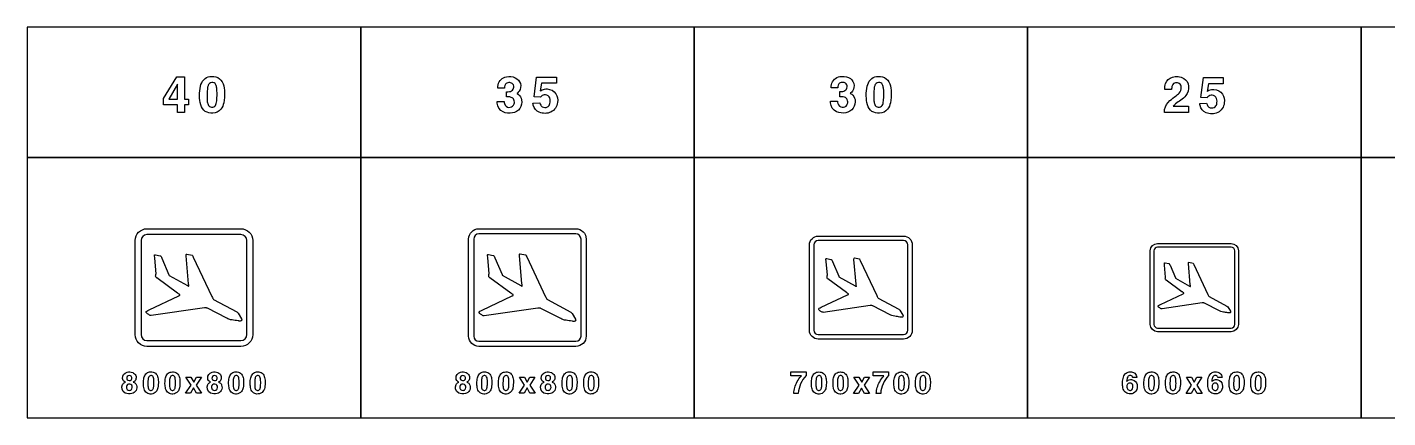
# Model space of a CAD drawing. Extents: x 0 to 18160, y 0 to 2655.
# Drawn here: x 0 to 9262, y 0 to 2655 of the extents above; entities that cross this region are included whole.
import ezdxf

# ---------------------------------------------------------------- set-up
doc = ezdxf.new("R2010")
doc.units = 0
doc.header["$MEASUREMENT"] = 0

msp = doc.modelspace()

# ---------------------------------------------------------------- linework, layer by layer
for points in [[(0, 1770), (2270, 1770), (2270, 2655), (0, 2655)], [(2270, 1770), (4540, 1770), (4540, 2655), (2270, 2655)], [(4540, 1770), (6810, 1770), (6810, 2655), (4540, 2655)], [(6810, 1770), (9080, 1770), (9080, 2655), (6810, 2655)], [(9080, 1770), (11350, 1770), (11350, 2655), (9080, 2655)], [(927.496, 2171.35), (1017.9, 2317.79), (1070.98, 2317.79), (1070.98, 2166.57), (1097.95, 2166.57), (1097.95, 2128.53), (1070.98, 2128.53), (1070.98, 2076.28), (1023.46, 2076.28), (1023.46, 2128.53), (927.496, 2128.53)], [(1023.46, 2269.13), (963.474, 2166.57), (1023.46, 2166.57)], [(0, 0), (2270, 0), (2270, 1770), (0, 1770)], [(2270, 0), (4540, 0), (4540, 1770), (2270, 1770)], [(4540, 0), (6810, 0), (6810, 1770), (4540, 1770)], [(6810, 0), (9080, 0), (9080, 1770), (6810, 1770)], [(9080, 0), (11350, 0), (11350, 1770), (9080, 1770)], [(1115.2, 221.769), (1080.08, 276.319), (1114.84, 276.319), (1133.11, 242.267), (1151.83, 276.319), (1185.98, 276.319), (1150.44, 222.29), (1186.95, 166.272), (1152.4, 166.272), (1132.54, 202.362), (1112.14, 166.272), (1077.99, 166.272)], [(3385.19, 221.769), (3350.07, 276.319), (3384.84, 276.319), (3403.11, 242.267), (3421.83, 276.319), (3455.97, 276.319), (3420.43, 222.29), (3456.95, 166.271), (3422.4, 166.271), (3402.54, 202.361), (3382.14, 166.271), (3347.99, 166.271)], [(5662.41, 221.387), (5627.29, 275.936), (5662.06, 275.936), (5680.33, 241.884), (5699.05, 275.936), (5733.19, 275.936), (5697.65, 221.908), (5734.17, 165.889), (5699.62, 165.889), (5679.76, 201.979), (5659.35, 165.889), (5625.21, 165.889)], [(7925.79, 221.523), (7890.67, 276.072), (7925.43, 276.072), (7943.7, 242.02), (7962.42, 276.072), (7996.57, 276.072), (7961.03, 222.044), (7997.54, 166.025), (7962.99, 166.025), (7943.13, 202.115), (7922.73, 166.025), (7888.58, 166.025)]]:
    msp.add_lwpolyline(points, close=True)
for points in [[(1173.29, 2191.65, -0.0563084), (1179.33, 2254.48, -0.130301), (1201.53, 2298.28, -0.174843), (1243.35, 2319.69, -0.147552), (1296.47, 2313.05, -0.192146), (1333.28, 2269.88, -0.0833996), (1342.52, 2212.85, -0.0545507), (1337.51, 2142.08, -0.116773), (1318.43, 2098, -0.221099), (1263.57, 2070.32, -0.162564), (1212.11, 2082.84, -0.174743), (1180.84, 2128.26, -0.0640867), (1173.37, 2186.95)], [(3199.84, 2150.87), (3246.2, 2150.87, 0.0411845), (3248.26, 2135.66, 0.335066), (3278.75, 2110.39, 0.276505), (3310.74, 2124.92, 0.158203), (3316.31, 2145.65, 0.0878221), (3313.34, 2161.57, 0.217575), (3294.82, 2178.43, 0.0882727), (3273.57, 2181.55), (3262.75, 2181.55), (3262.75, 2216.82, 0.0282129), (3282.34, 2217.42, 0.50028), (3309.32, 2262.91, 0.235001), (3290.79, 2277.96, 0.165496), (3265.12, 2275.67, 0.220849), (3250.9, 2259.12, 0.055705), (3248.02, 2240.92), (3203.2, 2240.92, -0.0488003), (3204.97, 2263.51, -0.30773), (3262.59, 2318.01, -0.146685), (3322.07, 2312.08, -0.469869), (3348.61, 2219.31, -0.0891152), (3336.57, 2207.54), (3332.3, 2204.54, -0.0245333), (3343.48, 2198.14, -0.202429), (3365.75, 2161.45, -0.422325), (3303.08, 2072, -0.154301), (3238.98, 2079.19, -0.287878), (3199.96, 2139.89, -0.0143877)], [(3442.43, 2139.57), (3489.39, 2141.35, 0.0452719), (3495.79, 2125.12, 0.0567733), (3500.53, 2118.25, 0.070207), (3504.95, 2114.77, 0.264984), (3540.97, 2112.87, 0.20748), (3558.38, 2135.98, 0.147389), (3557.24, 2174.01, 0.308532), (3527.86, 2195.42, 0.215743), (3498.08, 2185.19, 0.028781), (3492.71, 2178.95), (3450.09, 2180.96), (3467.91, 2315.64), (3601.95, 2315.64), (3601.95, 2273.77), (3501.51, 2273.77), (3492.55, 2221.76, -0.0211252), (3505.46, 2229.3, -0.121371), (3538.8, 2235.15, -0.244671), (3598.59, 2203.2, -0.173069), (3610.16, 2144.07, -0.256779), (3564.98, 2078.08, -0.199585), (3485.44, 2077.01, -0.245625), (3445.16, 2125.91, -0.0170062)], [(5469.08, 2152.29), (5515.45, 2152.29, 0.0411845), (5517.5, 2137.08, 0.335066), (5547.99, 2111.8, 0.276505), (5579.98, 2126.34, 0.158203), (5585.55, 2147.07, 0.0878221), (5582.59, 2162.99, 0.217575), (5564.07, 2179.85, 0.0882727), (5542.82, 2182.97), (5532, 2182.97), (5532, 2218.24, 0.0282129), (5551.59, 2218.83, 0.50028), (5578.56, 2264.33, 0.235001), (5560.04, 2279.38, 0.165496), (5534.37, 2277.09, 0.220849), (5520.15, 2260.54, 0.055705), (5517.27, 2242.33), (5472.44, 2242.33, -0.0488003), (5474.22, 2264.92, -0.30773), (5531.84, 2319.43, -0.146685), (5591.32, 2313.5, -0.469869), (5617.86, 2220.73, -0.0891152), (5605.81, 2208.96), (5601.55, 2205.96, -0.0245333), (5612.72, 2199.56, -0.202429), (5635, 2162.87, -0.422325), (5572.32, 2073.41, -0.154301), (5508.22, 2080.6, -0.287878), (5469.2, 2141.31, -0.0143877)], [(5711.68, 2191.65, -0.0563084), (5717.72, 2254.48, -0.130301), (5739.91, 2298.28, -0.174843), (5781.74, 2319.69, -0.147552), (5834.86, 2313.05, -0.192146), (5871.67, 2269.88, -0.0833996), (5880.91, 2212.85, -0.0545507), (5875.89, 2142.08, -0.116773), (5856.82, 2098, -0.221099), (5801.96, 2070.32, -0.162564), (5750.5, 2082.84, -0.174743), (5719.22, 2128.26, -0.0640867), (5711.76, 2186.95)], [(7741.06, 2074.79, -0.0640343), (7742.32, 2095.72, -0.161687), (7778.14, 2156.27, -0.0283718), (7819.97, 2188.65, 0.0545111), (7840.86, 2206.58, 0.192461), (7855.83, 2246.12, 0.234238), (7842.24, 2272.5, 0.196223), (7816.93, 2277.28, 0.252425), (7795.01, 2260.1, 0.0856617), (7790.86, 2243.08, 0.0202329), (7790.15, 2231.39), (7743.51, 2231.39, -0.0983795), (7749.55, 2272.7, -0.245047), (7795.72, 2315.83, -0.207102), (7872.69, 2307.49, -0.233443), (7905.15, 2255.16, -0.20961), (7886.99, 2190.98, -0.0785124), (7853.06, 2159.51, 0.0107372), (7817.24, 2133.72, 0.0665092), (7801.37, 2117.68), (7905.87, 2117.68), (7905.87, 2074.79)], [(1224.67, 2161.12, 0.0124589), (1225.19, 2154.8, 0.0668192), (1230.8, 2129.4, 0.615362), (1281.7, 2123.79, 0.0726881), (1287.15, 2136.83, 0.0588562), (1291.85, 2174.11, 0.0389037), (1290.23, 2241.09, 0.084671), (1283.64, 2264.43, 0.156013), (1272.18, 2276.6, 0.143208), (1256.47, 2279.56, 0.172584), (1240.71, 2273.36, 0.132565), (1230.76, 2257.8, 0.0498315), (1226.21, 2236.08, 0.0368731)], [(5763.06, 2161.12, 0.0124589), (5763.57, 2154.8, 0.0668192), (5769.18, 2129.4, 0.615362), (5820.09, 2123.79, 0.0726881), (5825.54, 2136.83, 0.0588562), (5830.24, 2174.11, 0.0389037), (5828.62, 2241.09, 0.084671), (5822.02, 2264.43, 0.156013), (5810.57, 2276.6, 0.143208), (5794.85, 2279.56, 0.172584), (5779.09, 2273.36, 0.132565), (5769.14, 2257.8, 0.0498315), (5764.6, 2236.08, 0.0368731)], [(7981.21, 2136.73), (8028.17, 2138.5, 0.0452719), (8034.56, 2122.27, 0.0567733), (8039.3, 2115.4, 0.070207), (8043.73, 2111.92, 0.264984), (8079.74, 2110.03, 0.20748), (8097.16, 2133.13, 0.147389), (8096.02, 2171.17, 0.308532), (8066.63, 2192.57, 0.215743), (8036.86, 2182.34, 0.028781), (8031.48, 2176.1), (7988.87, 2178.12), (8006.68, 2312.79), (8140.72, 2312.79), (8140.72, 2270.93), (8040.29, 2270.93), (8031.33, 2218.92, -0.0211252), (8044.24, 2226.46, -0.121371), (8077.57, 2232.3, -0.244671), (8137.37, 2200.35, -0.173069), (8148.94, 2141.23, -0.256779), (8103.76, 2075.23, -0.199585), (8024.22, 2074.17, -0.245625), (7983.93, 2123.06, -0.0170062)], [(815.004, 485.002, -0.414213), (735.004, 565.002), (735.004, 1205, -0.414213), (815.004, 1285), (1455, 1285, -0.414213), (1535, 1205), (1535, 565.002, -0.414213), (1455, 485.002)], [(815.004, 525.002), (1455, 525.002, 0.414213), (1495, 565.002), (1495, 1205, 0.414213), (1455, 1245), (815.004, 1245, 0.414213), (775.004, 1205), (775.004, 565.002, 0.414213)], [(3075, 485.003, -0.414213), (3005, 555.003), (3005, 1215, -0.414213), (3075, 1285), (3735, 1285, -0.414213), (3805, 1215), (3805, 555.003, -0.414213), (3735, 485.003)], [(3075, 520.003), (3735, 520.003, 0.414213), (3770, 555.003), (3770, 1215, 0.414213), (3735, 1250), (3075, 1250, 0.414213), (3040, 1215), (3040, 555.003, 0.414213)], [(5385, 535.002, -0.414213), (5325, 595.002), (5325, 1175, -0.414213), (5385, 1235), (5965, 1235, -0.414213), (6025, 1175), (6025, 595.002, -0.414213), (5965, 535.002)], [(5385, 565.002), (5965, 565.002, 0.414213), (5995, 595.002), (5995, 1175, 0.414213), (5965, 1205), (5385, 1205, 0.414213), (5355, 1175), (5355, 595.002, 0.414213)], [(837.836, 695.385, -0.142894), (827.189, 701.107, 0.0915512), (819.185, 706.487, -0.22319), (810.186, 716.523, -0.368234), (813.882, 725.539, -0.0172415), (829.854, 733.386), (1033.15, 829.102, 0.0223741), (1037.43, 831.599, 0.107682), (1039.52, 833.76, 0.246913), (1039.75, 835.999, 0.121893), (1038.55, 837.516, 0.0277809), (1030.64, 843.299, -0.0186615), (1023.66, 847.759), (881.254, 951.226, -0.00515923), (878.713, 953.23, -0.268688), (874.12, 964.901, -0.0222521), (875.882, 974.806, 0.0316145), (876.881, 979.571), (867.639, 1085.98), (865.872, 1103.76, -0.115681), (866.579, 1106.19, -0.180439), (868.197, 1107.43, -0.100771), (872.17, 1107.7), (904.591, 1101.4, -0.204275), (909.691, 1098.59, -0.0823424), (913.046, 1092.58), (916.252, 1085.47), (964.116, 972.426), (965.732, 968.143), (1090.74, 898.853, 0.132139), (1094.63, 897.162, -0.110722), (1095.44, 896.856, -0.0625931), (1096.58, 895.792, 0.0560601), (1097.67, 894.711, 0.168778), (1098.66, 894.359, 0.158111), (1099.81, 894.829, 0.249959), (1100.38, 896.06, 0.087084), (1100, 897.483, -0.0541803), (1099.43, 899.094, -0.0208536), (1099.05, 902.819, -0.00581721), (1098.04, 910.446), (1081.21, 1101.27), (1081.01, 1103.61, -0.173869), (1082.75, 1110.07, -0.118827), (1085.82, 1112.51), (1123.13, 1105.31, -0.0708109), (1124.42, 1103.67, -0.0488518), (1130.1, 1092.3), (1257.19, 823.362, -0.0209558), (1262.89, 811.819, 0.121695), (1269.14, 803.945), (1427.02, 719.062), (1435.3, 711.624), (1458.33, 672.498, -0.0396199), (1459.84, 668.539, -0.253082), (1458.27, 660.794, -0.112199), (1454.75, 658.461, -0.0455457), (1443.13, 657.496, -0.00593532), (1435.82, 658.562, 0.00606848), (1395.11, 664.9, -0.0634277), (1372.73, 670.127, -0.0127399), (1359.81, 676.317), (1226.32, 744.076, 0.0793033), (1219.64, 746.859, 0.0751267), (1206.1, 747.27), (844.63, 694.632, 0.00843539), (843.665, 694.414, 0.213133), (842.995, 695.268, 0.115136), (841.854, 695.509, 0.0208024), (839.395, 695.31, -0.0944775)], [(3104.67, 693.368, -0.142894), (3093.91, 699.15, 0.0915512), (3085.82, 704.588, -0.22319), (3076.73, 714.73, -0.368234), (3080.47, 723.842, -0.0172415), (3096.61, 731.773), (3302.06, 828.507, 0.0223741), (3306.39, 831.031, 0.107682), (3308.51, 833.215, 0.246913), (3308.73, 835.478, 0.121893), (3307.52, 837.011, 0.0277809), (3299.53, 842.855, -0.0186615), (3292.48, 847.363), (3148.55, 951.931, -0.00515923), (3145.99, 953.956, -0.268688), (3141.34, 965.751, -0.0222521), (3143.13, 975.762, 0.0316145), (3144.13, 980.577), (3134.79, 1088.12), (3133.01, 1106.09, -0.115681), (3133.72, 1108.54, -0.180439), (3135.36, 1109.8, -0.100771), (3139.37, 1110.07), (3172.14, 1103.71, -0.204275), (3177.29, 1100.86, -0.0823424), (3180.68, 1094.79), (3183.92, 1087.61), (3232.3, 973.356), (3233.93, 969.028), (3360.27, 899, 0.132139), (3364.2, 897.291, -0.110722), (3365.02, 896.982, -0.0625931), (3366.17, 895.906, 0.0560601), (3367.27, 894.814, 0.168778), (3368.27, 894.458, 0.158111), (3369.43, 894.933, 0.249959), (3370.01, 896.178, 0.087084), (3369.63, 897.616, -0.0541803), (3369.05, 899.244, -0.0208536), (3368.66, 903.008, -0.00581721), (3367.65, 910.716), (3350.63, 1103.57), (3350.44, 1105.94, -0.173869), (3352.19, 1112.46, -0.118827), (3355.3, 1114.93), (3393, 1107.66, -0.0708109), (3394.31, 1105.99, -0.0488518), (3400.05, 1094.51), (3528.49, 822.706, -0.0209558), (3534.25, 811.041, 0.121695), (3540.57, 803.082), (3700.13, 717.296), (3708.49, 709.78), (3731.76, 670.237, -0.0396199), (3733.29, 666.235, -0.253082), (3731.71, 658.409, -0.112199), (3728.15, 656.051, -0.0455457), (3716.4, 655.075, -0.00593532), (3709.02, 656.152, 0.00606848), (3667.87, 662.559, -0.0634277), (3645.26, 667.841, -0.0127399), (3632.2, 674.096), (3497.29, 742.577, 0.0793033), (3490.54, 745.389, 0.0751267), (3476.86, 745.804), (3111.54, 692.606, 0.00843539), (3110.56, 692.386, 0.213133), (3109.89, 693.249, 0.115136), (3108.73, 693.493, 0.0208024), (3106.25, 693.291, -0.0944775)], [(7695, 585.002, -0.414213), (7645, 635.002), (7645, 1135, -0.414213), (7695, 1185), (8195, 1185, -0.414213), (8245, 1135), (8245, 635.002, -0.414213), (8195, 585.002)], [(7695, 610.003), (8195, 610.003, 0.414213), (8220, 635.003), (8220, 1135, 0.414213), (8195, 1160), (7695, 1160, 0.414213), (7670, 1135), (7670, 635.003, 0.414213)], [(5412.22, 717.322, -0.142894), (5402.8, 722.382, 0.0915512), (5395.72, 727.139, -0.22319), (5387.76, 736.014, -0.368234), (5391.03, 743.987, -0.0172415), (5405.16, 750.926), (5584.93, 835.569, 0.0223741), (5588.72, 837.777, 0.107682), (5590.57, 839.688, 0.246913), (5590.77, 841.668, 0.121893), (5589.71, 843.01, 0.0277809), (5582.71, 848.123, -0.0186615), (5576.54, 852.068), (5450.61, 943.565, -0.00515923), (5448.36, 945.337, -0.268688), (5444.3, 955.657, -0.0222521), (5445.86, 964.417, 0.0316145), (5446.74, 968.63), (5438.57, 1062.73), (5437.01, 1078.45, -0.115681), (5437.63, 1080.6, -0.180439), (5439.06, 1081.7, -0.100771), (5442.58, 1081.94), (5471.25, 1076.37, -0.204275), (5475.76, 1073.88, -0.0823424), (5478.73, 1068.56), (5481.56, 1062.28), (5523.89, 962.312), (5525.32, 958.525), (5635.86, 897.251, 0.132139), (5639.3, 895.755, -0.110722), (5640.02, 895.484, -0.0625931), (5641.03, 894.543, 0.0560601), (5641.99, 893.588, 0.168778), (5642.86, 893.276, 0.158111), (5643.88, 893.692, 0.249959), (5644.39, 894.781, 0.087084), (5644.05, 896.039, -0.0541803), (5643.54, 897.464, -0.0208536), (5643.21, 900.757, -0.00581721), (5642.32, 907.502), (5627.43, 1076.25), (5627.26, 1078.32, -0.173869), (5628.79, 1084.03, -0.118827), (5631.51, 1086.19), (5664.5, 1079.83, -0.0708109), (5665.65, 1078.37, -0.0488518), (5670.67, 1068.32), (5783.06, 830.493, -0.0209558), (5788.1, 820.286, 0.121695), (5793.62, 813.322), (5933.24, 738.259), (5940.56, 731.682), (5960.92, 697.083, -0.0396199), (5962.26, 693.581, -0.253082), (5960.87, 686.733, -0.112199), (5957.76, 684.67, -0.0455457), (5947.48, 683.816, -0.00593532), (5941.02, 684.759, 0.00606848), (5905.02, 690.364, -0.0634277), (5885.23, 694.986, -0.0127399), (5873.8, 700.46), (5755.75, 760.38, 0.0793033), (5749.85, 762.84, 0.0751267), (5737.87, 763.204), (5418.22, 716.656, 0.00843539), (5417.37, 716.463, 0.213133), (5416.78, 717.218, 0.115136), (5415.77, 717.432, 0.0208024), (5413.59, 717.255, -0.0944775)], [(7719.76, 741.277, -0.142894), (7711.69, 745.614, 0.0915512), (7705.62, 749.691, -0.22319), (7698.8, 757.298, -0.368234), (7701.6, 764.132, -0.0172415), (7713.71, 770.08), (7867.8, 842.631, 0.0223741), (7871.04, 844.524, 0.107682), (7872.63, 846.162, 0.246913), (7872.8, 847.859, 0.121893), (7871.9, 849.009, 0.0277809), (7865.9, 853.392, -0.0186615), (7860.61, 856.773), (7752.67, 935.199, -0.00515923), (7750.74, 936.718, -0.268688), (7747.26, 945.564, -0.0222521), (7748.6, 953.072, 0.0316145), (7749.35, 956.684), (7742.35, 1037.34), (7741.01, 1050.82, -0.115681), (7741.54, 1052.66, -0.180439), (7742.77, 1053.6, -0.100771), (7745.78, 1053.8), (7770.36, 1049.03, -0.204275), (7774.22, 1046.89, -0.0823424), (7776.77, 1042.34), (7779.19, 1036.96), (7815.47, 951.268), (7816.7, 948.022), (7911.45, 895.501, 0.132139), (7914.4, 894.219, -0.110722), (7915.02, 893.987, -0.0625931), (7915.88, 893.181, 0.0560601), (7916.7, 892.362, 0.168778), (7917.45, 892.094, 0.158111), (7918.33, 892.451, 0.249959), (7918.76, 893.384, 0.087084), (7918.47, 894.463, -0.0541803), (7918.04, 895.684, -0.0208536), (7917.75, 898.507, -0.00581721), (7916.99, 904.288), (7904.23, 1048.93), (7904.08, 1050.71, -0.173869), (7905.4, 1055.6, -0.118827), (7907.73, 1057.45), (7936, 1051.99, -0.0708109), (7936.98, 1050.75, -0.0488518), (7941.29, 1042.13), (8037.62, 838.28, -0.0209558), (8041.94, 829.531, 0.121695), (8046.68, 823.562), (8166.35, 759.223), (8172.62, 753.585), (8190.08, 723.928, -0.0396199), (8191.22, 720.927, -0.253082), (8190.03, 715.057, -0.112199), (8187.37, 713.289, -0.0455457), (8178.55, 712.557, -0.00593532), (8173.02, 713.365, 0.00606848), (8142.16, 718.17, -0.0634277), (8125.2, 722.131, -0.0127399), (8115.4, 726.823), (8014.22, 778.183, 0.0793033), (8009.16, 780.292, 0.0751267), (7998.89, 780.604), (7724.91, 740.706, 0.00843539), (7724.18, 740.54, 0.213133), (7723.67, 741.187, 0.115136), (7722.8, 741.37, 0.0208024), (7720.94, 741.219, -0.0944775)], [(667.968, 242.323, -0.0382282), (664.485, 243.627, -0.270406), (649.106, 267.703, -0.377372), (679.437, 309.622, -0.15371), (717.921, 307.513, -0.416366), (738.324, 258.058, -0.173733), (723.774, 243.674), (722.328, 242.987, -0.0479914), (731.997, 238.034, -0.173856), (743.608, 221.873, -0.440125), (712.542, 164.243, -0.184), (667.115, 168.106, -0.410286), (649.627, 226.897, -0.151435), (664.035, 240.357)], [(677.305, 267.821, 0.0587981), (678.182, 263.887, 0.18403), (685.267, 254.717, 0.217144), (702.684, 253.485, 0.192437), (710.883, 260.57, 0.157808), (712.542, 273.982, 0.166677), (707.968, 282.821, 0.173614), (695.954, 287.323, 0.2359), (681.001, 280.902, 0.184791)], [(791.138, 234.258, -0.0563084), (794.763, 271.959, -0.130301), (808.081, 298.238, -0.174843), (833.176, 311.082, -0.147552), (865.048, 307.101, -0.192146), (887.133, 281.201, -0.0833996), (892.678, 246.983, -0.0545507), (889.668, 204.518, -0.116773), (878.223, 178.073, -0.221099), (845.308, 161.461, -0.162564), (814.432, 168.973, -0.174743), (795.664, 196.224, -0.0640867), (791.185, 231.438)], [(821.967, 215.94, 0.0124589), (822.275, 212.149, 0.0668192), (825.64, 196.912, 0.615362), (856.185, 193.547, 0.0726881), (859.455, 201.367, 0.0588562), (862.275, 223.736, 0.0389037), (861.304, 263.926, 0.084671), (857.346, 277.93, 0.156013), (850.474, 285.229, 0.143208), (841.043, 287.006, 0.172584), (831.588, 283.286, 0.132565), (825.616, 273.949, 0.0498315), (822.891, 260.916, 0.0368731)], [(937.884, 234.249, -0.0563084), (941.51, 271.95, -0.130301), (954.827, 298.23, -0.174843), (979.922, 311.073, -0.147552), (1011.79, 307.092, -0.192146), (1033.88, 281.192, -0.0833996), (1039.42, 246.974, -0.0545507), (1036.41, 204.509, -0.116773), (1024.97, 178.064, -0.221099), (992.054, 161.452, -0.162564), (961.178, 168.964, -0.174743), (942.41, 196.215, -0.0640867), (937.931, 231.429)], [(968.713, 215.931, 0.0124589), (969.021, 212.14, 0.0668192), (972.386, 196.903, 0.615362), (1002.93, 193.538, 0.0726881), (1006.2, 201.358, 0.0588562), (1009.02, 223.727, 0.0389037), (1008.05, 263.917, 0.084671), (1004.09, 277.922, 0.156013), (997.22, 285.22, 0.143208), (987.789, 286.997, 0.172584), (978.334, 283.277, 0.132565), (972.363, 273.94, 0.0498315), (969.637, 260.907, 0.0368731)], [(1248.01, 242.296, -0.0382282), (1244.53, 243.599, -0.270406), (1229.15, 267.675, -0.377372), (1259.48, 309.594, -0.15371), (1297.96, 307.485, -0.416366), (1318.36, 258.03, -0.173733), (1303.82, 243.646), (1302.37, 242.959, -0.0479914), (1312.04, 238.007, -0.173856), (1323.65, 221.846, -0.440125), (1292.58, 164.215, -0.184), (1247.16, 168.078, -0.410286), (1229.67, 226.869, -0.151435), (1244.08, 240.329)], [(1257.35, 267.793, 0.0587981), (1258.22, 263.86, 0.18403), (1265.31, 254.689, 0.217144), (1282.73, 253.457, 0.192437), (1290.92, 260.542, 0.157808), (1292.58, 273.955, 0.166677), (1288.01, 282.793, 0.173614), (1276, 287.296, 0.2359), (1261.04, 280.874, 0.184791)], [(1371.18, 234.284, -0.0563084), (1374.8, 271.986, -0.130301), (1388.12, 298.265, -0.174843), (1413.22, 311.109, -0.147552), (1445.09, 307.128, -0.192146), (1467.17, 281.228, -0.0833996), (1472.72, 247.01, -0.0545507), (1469.71, 204.545, -0.116773), (1458.26, 178.1, -0.221099), (1425.35, 161.488, -0.162564), (1394.47, 169, -0.174743), (1375.71, 196.251, -0.0640867), (1371.23, 231.465)], [(1402.01, 215.967, 0.0124589), (1402.32, 212.175, 0.0668192), (1405.68, 196.939, 0.615362), (1436.23, 193.574, 0.0726881), (1439.5, 201.394, 0.0588562), (1442.32, 223.763, 0.0389037), (1441.34, 263.953, 0.084671), (1437.39, 277.957, 0.156013), (1430.52, 285.256, 0.143208), (1421.08, 287.033, 0.172584), (1411.63, 283.313, 0.132565), (1405.66, 273.976, 0.0498315), (1402.93, 260.943, 0.0368731)], [(1517.93, 234.312, -0.0563084), (1521.55, 272.013, -0.130301), (1534.87, 298.293, -0.174843), (1559.96, 311.136, -0.147552), (1591.84, 307.155, -0.192146), (1613.92, 281.255, -0.0833996), (1619.47, 247.037, -0.0545507), (1616.46, 204.573, -0.116773), (1605.01, 178.127, -0.221099), (1572.1, 161.516, -0.162564), (1541.22, 169.028, -0.174743), (1522.45, 196.279, -0.0640867), (1517.97, 231.492)], [(1548.75, 215.994, 0.0124589), (1549.06, 212.203, 0.0668192), (1552.43, 196.966, 0.615362), (1582.97, 193.601, 0.0726881), (1586.24, 201.421, 0.0588562), (1589.06, 223.791, 0.0389037), (1588.09, 263.98, 0.084671), (1584.13, 277.985, 0.156013), (1577.26, 285.283, 0.143208), (1567.83, 287.061, 0.172584), (1558.38, 283.34, 0.132565), (1552.4, 274.004, 0.0498315), (1549.68, 260.971, 0.0368731)], [(2937.96, 242.323, -0.0382282), (2934.48, 243.627, -0.270406), (2919.1, 267.702, -0.377372), (2949.43, 309.622, -0.15371), (2987.91, 307.513, -0.416366), (3008.32, 258.058, -0.173733), (2993.77, 243.674), (2992.32, 242.987, -0.0479914), (3001.99, 238.034, -0.173856), (3013.6, 221.873, -0.440125), (2982.54, 164.243, -0.184), (2937.11, 168.105, -0.410286), (2919.62, 226.897, -0.151435), (2934.03, 240.357)], [(2947.3, 267.821, 0.0587981), (2948.18, 263.887, 0.18403), (2955.26, 254.717, 0.217144), (2972.68, 253.485, 0.192437), (2980.88, 260.57, 0.157808), (2982.54, 273.982, 0.166677), (2977.96, 282.821, 0.173614), (2965.95, 287.323, 0.2359), (2951, 280.902, 0.184791)], [(3061.13, 234.257, -0.0563084), (3064.76, 271.959, -0.130301), (3078.07, 298.238, -0.174843), (3103.17, 311.082, -0.147552), (3135.04, 307.101, -0.192146), (3157.13, 281.2, -0.0833996), (3162.67, 246.982, -0.0545507), (3159.66, 204.518, -0.116773), (3148.22, 178.073, -0.221099), (3115.3, 161.461, -0.162564), (3084.43, 168.973, -0.174743), (3065.66, 196.224, -0.0640867), (3061.18, 231.437)], [(3091.96, 215.94, 0.0124589), (3092.27, 212.148, 0.0668192), (3095.63, 196.911, 0.615362), (3126.18, 193.546, 0.0726881), (3129.45, 201.366, 0.0588562), (3132.27, 223.736, 0.0389037), (3131.3, 263.926, 0.084671), (3127.34, 277.93, 0.156013), (3120.47, 285.229, 0.143208), (3111.04, 287.006, 0.172584), (3101.58, 283.286, 0.132565), (3095.61, 273.949, 0.0498315), (3092.89, 260.916, 0.0368731)], [(3207.88, 234.248, -0.0563084), (3211.5, 271.95, -0.130301), (3224.82, 298.229, -0.174843), (3249.92, 311.073, -0.147552), (3281.79, 307.092, -0.192146), (3303.87, 281.192, -0.0833996), (3309.42, 246.974, -0.0545507), (3306.41, 204.509, -0.116773), (3294.96, 178.064, -0.221099), (3262.05, 161.452, -0.162564), (3231.17, 168.964, -0.174743), (3212.4, 196.215, -0.0640867), (3207.93, 231.428)], [(3238.71, 215.931, 0.0124589), (3239.02, 212.139, 0.0668192), (3242.38, 196.902, 0.615362), (3272.93, 193.537, 0.0726881), (3276.2, 201.357, 0.0588562), (3279.02, 223.727, 0.0389037), (3278.04, 263.917, 0.084671), (3274.09, 277.921, 0.156013), (3267.21, 285.22, 0.143208), (3257.78, 286.997, 0.172584), (3248.33, 283.277, 0.132565), (3242.36, 273.94, 0.0498315), (3239.63, 260.907, 0.0368731)], [(3518, 242.296, -0.0382282), (3514.52, 243.599, -0.270406), (3499.14, 267.675, -0.377372), (3529.47, 309.594, -0.15371), (3567.96, 307.485, -0.416366), (3588.36, 258.03, -0.173733), (3573.81, 243.646), (3572.36, 242.959, -0.0479914), (3582.03, 238.007, -0.173856), (3593.64, 221.845, -0.440125), (3562.58, 164.215, -0.184), (3517.15, 168.078, -0.410286), (3499.66, 226.869, -0.151435), (3514.07, 240.329)], [(3527.34, 267.793, 0.0587981), (3528.22, 263.86, 0.18403), (3535.3, 254.689, 0.217144), (3552.72, 253.457, 0.192437), (3560.92, 260.542, 0.157808), (3562.58, 273.954, 0.166677), (3558, 282.793, 0.173614), (3545.99, 287.296, 0.2359), (3531.04, 280.874, 0.184791)], [(3641.17, 234.284, -0.0563084), (3644.8, 271.986, -0.130301), (3658.12, 298.265, -0.174843), (3683.21, 311.109, -0.147552), (3715.08, 307.128, -0.192146), (3737.17, 281.227, -0.0833996), (3742.71, 247.009, -0.0545507), (3739.7, 204.545, -0.116773), (3728.26, 178.099, -0.221099), (3695.34, 161.488, -0.162564), (3664.47, 169, -0.174743), (3645.7, 196.251, -0.0640867), (3641.22, 231.464)], [(3672, 215.967, 0.0124589), (3672.31, 212.175, 0.0668192), (3675.68, 196.938, 0.615362), (3706.22, 193.573, 0.0726881), (3709.49, 201.393, 0.0588562), (3712.31, 223.763, 0.0389037), (3711.34, 263.953, 0.084671), (3707.38, 277.957, 0.156013), (3700.51, 285.256, 0.143208), (3691.08, 287.033, 0.172584), (3681.62, 283.313, 0.132565), (3675.65, 273.976, 0.0498315), (3672.93, 260.943, 0.0368731)], [(3787.92, 234.312, -0.0563084), (3791.54, 272.013, -0.130301), (3804.86, 298.293, -0.174843), (3829.96, 311.136, -0.147552), (3861.83, 307.155, -0.192146), (3883.91, 281.255, -0.0833996), (3889.46, 247.037, -0.0545507), (3886.45, 204.572, -0.116773), (3875, 178.127, -0.221099), (3842.09, 161.515, -0.162564), (3811.21, 169.027, -0.174743), (3792.45, 196.278, -0.0640867), (3787.97, 231.492)], [(3818.75, 215.994, 0.0124589), (3819.06, 212.203, 0.0668192), (3822.42, 196.966, 0.615362), (3852.97, 193.601, 0.0726881), (3856.24, 201.421, 0.0588562), (3859.06, 223.79, 0.0389037), (3858.09, 263.98, 0.084671), (3854.13, 277.985, 0.156013), (3847.26, 285.283, 0.143208), (3837.82, 287.06, 0.172584), (3828.37, 283.34, 0.132565), (3822.4, 274.004, 0.0498315), (3819.67, 260.97, 0.0368731)], [(5197.97, 311.538), (5301.72, 311.538), (5301.72, 287.747, 0.17337), (5248.52, 165.709), (5218.19, 165.709, -0.0554097), (5224.99, 205.33, -0.10295), (5266.79, 281.111), (5270.2, 285.353), (5197.97, 285.353)], [(5338.35, 233.875, -0.0563084), (5341.98, 271.576, -0.130301), (5355.29, 297.856, -0.174843), (5380.39, 310.699, -0.147552), (5412.26, 306.718, -0.192146), (5434.35, 280.818, -0.0833996), (5439.89, 246.6, -0.0545507), (5436.88, 204.136, -0.116773), (5425.44, 177.69, -0.221099), (5392.52, 161.079, -0.162564), (5361.65, 168.591, -0.174743), (5342.88, 195.842, -0.0640867), (5338.4, 231.055)], [(5369.18, 215.557, 0.0124589), (5369.49, 211.766, 0.0668192), (5372.85, 196.529, 0.615362), (5403.4, 193.164, 0.0726881), (5406.67, 200.984, 0.0588562), (5409.49, 223.354, 0.0389037), (5408.52, 263.543, 0.084671), (5404.56, 277.548, 0.156013), (5397.69, 284.846, 0.143208), (5388.26, 286.624, 0.172584), (5378.8, 282.903, 0.132565), (5372.83, 273.567, 0.0498315), (5370.1, 260.534, 0.0368731)], [(5485.1, 233.866, -0.0563084), (5488.72, 271.567, -0.130301), (5502.04, 297.847, -0.174843), (5527.14, 310.69, -0.147552), (5559.01, 306.709, -0.192146), (5581.09, 280.809, -0.0833996), (5586.64, 246.591, -0.0545507), (5583.63, 204.127, -0.116773), (5572.18, 177.681, -0.221099), (5539.27, 161.07, -0.162564), (5508.39, 168.582, -0.174743), (5489.62, 195.833, -0.0640867), (5485.14, 231.046)], [(5515.93, 215.548, 0.0124589), (5516.23, 211.757, 0.0668192), (5519.6, 196.52, 0.615362), (5550.14, 193.155, 0.0726881), (5553.41, 200.975, 0.0588562), (5556.23, 223.345, 0.0389037), (5555.26, 263.534, 0.084671), (5551.31, 277.539, 0.156013), (5544.43, 284.837, 0.143208), (5535, 286.615, 0.172584), (5525.55, 282.894, 0.132565), (5519.58, 273.558, 0.0498315), (5516.85, 260.525, 0.0368731)], [(5759.16, 311.51), (5862.9, 311.51), (5862.9, 287.719, 0.17337), (5809.7, 165.681), (5779.37, 165.681, -0.0554097), (5786.17, 205.302, -0.10295), (5827.97, 281.084), (5831.39, 285.325), (5759.16, 285.325)], [(5899.54, 233.902, -0.0563084), (5903.16, 271.603, -0.130301), (5916.48, 297.883, -0.174843), (5941.57, 310.726, -0.147552), (5973.45, 306.745, -0.192146), (5995.53, 280.845, -0.0833996), (6001.08, 246.627, -0.0545507), (5998.07, 204.162, -0.116773), (5986.62, 177.717, -0.221099), (5953.71, 161.106, -0.162564), (5922.83, 168.618, -0.174743), (5904.06, 195.869, -0.0640867), (5899.58, 231.082)], [(5930.36, 215.584, 0.0124589), (5930.67, 211.793, 0.0668192), (5934.04, 196.556, 0.615362), (5964.58, 193.191, 0.0726881), (5967.85, 201.011, 0.0588562), (5970.67, 223.381, 0.0389037), (5969.7, 263.57, 0.084671), (5965.74, 277.575, 0.156013), (5958.87, 284.873, 0.143208), (5949.44, 286.651, 0.172584), (5939.99, 282.93, 0.132565), (5934.01, 273.594, 0.0498315), (5931.29, 260.561, 0.0368731)], [(6046.28, 233.929, -0.0563084), (6049.91, 271.631, -0.130301), (6063.22, 297.91, -0.174843), (6088.32, 310.754, -0.147552), (6120.19, 306.773, -0.192146), (6142.28, 280.872, -0.0833996), (6147.82, 246.654, -0.0545507), (6144.81, 204.19, -0.116773), (6133.37, 177.744, -0.221099), (6100.45, 161.133, -0.162564), (6069.58, 168.645, -0.174743), (6050.81, 195.896, -0.0640867), (6046.33, 231.109)], [(6077.11, 215.612, 0.0124589), (6077.42, 211.82, 0.0668192), (6080.78, 196.583, 0.615362), (6111.33, 193.218, 0.0726881), (6114.6, 201.038, 0.0588562), (6117.42, 223.408, 0.0389037), (6116.45, 263.597, 0.084671), (6112.49, 277.602, 0.156013), (6105.62, 284.901, 0.143208), (6096.19, 286.678, 0.172584), (6086.73, 282.958, 0.132565), (6080.76, 273.621, 0.0498315), (6078.04, 260.588, 0.0368731)], [(7553.86, 273.901), (7525.61, 273.901, 0.0333099), (7523.62, 279.233, 0.308433), (7507.89, 287.93, 0.256298), (7491.16, 277.717, 0.0718547), (7486.8, 266.674, 0.0422837), (7483.79, 247.859, -0.0343264), (7495.07, 255.821, -0.198215), (7524.83, 258.546, -0.294049), (7555.09, 226.603, -0.195966), (7547.53, 181.769, -0.251599), (7509.24, 161.911, -0.162734), (7477.67, 171.224, -0.142524), (7461.25, 194.636, -0.0867955), (7455.85, 229.162, -0.0561633), (7459.19, 267.835, -0.143087), (7476.02, 299.778, -0.165016), (7500.4, 311.366, -0.137094), (7531.63, 307.598, -0.238813), (7552.18, 282.1, -0.0169871)], [(7601.73, 234.02, -0.0563084), (7605.35, 271.721, -0.130301), (7618.67, 298.001, -0.174843), (7643.77, 310.845, -0.147552), (7675.64, 306.864, -0.192146), (7697.72, 280.963, -0.0833996), (7703.27, 246.745, -0.0545507), (7700.26, 204.281, -0.116773), (7688.81, 177.835, -0.221099), (7655.9, 161.224, -0.162564), (7625.02, 168.736, -0.174743), (7606.25, 195.987, -0.0640867), (7601.78, 231.2)], [(7632.56, 215.702, 0.0124589), (7632.86, 211.911, 0.0668192), (7636.23, 196.674, 0.615362), (7666.78, 193.309, 0.0726881), (7670.05, 201.129, 0.0588562), (7672.86, 223.499, 0.0389037), (7671.89, 263.688, 0.084671), (7667.94, 277.693, 0.156013), (7661.06, 284.992, 0.143208), (7651.63, 286.769, 0.172584), (7642.18, 283.048, 0.132565), (7636.21, 273.712, 0.0498315), (7633.48, 260.679, 0.0368731)], [(7748.47, 234.02, -0.0563084), (7752.1, 271.721, -0.130301), (7765.42, 298.001, -0.174843), (7790.51, 310.845, -0.147552), (7822.38, 306.864, -0.192146), (7844.47, 280.963, -0.0833996), (7850.01, 246.745, -0.0545507), (7847, 204.281, -0.116773), (7835.56, 177.835, -0.221099), (7802.64, 161.224, -0.162564), (7771.77, 168.736, -0.174743), (7753, 195.987, -0.0640867), (7748.52, 231.2)], [(7779.3, 215.702, 0.0124589), (7779.61, 211.911, 0.0668192), (7782.98, 196.674, 0.615362), (7813.52, 193.309, 0.0726881), (7816.79, 201.129, 0.0588562), (7819.61, 223.499, 0.0389037), (7818.64, 263.688, 0.084671), (7814.68, 277.693, 0.156013), (7807.81, 284.992, 0.143208), (7798.38, 286.769, 0.172584), (7788.92, 283.048, 0.132565), (7782.95, 273.712, 0.0498315), (7780.23, 260.679, 0.0368731)], [(8133.77, 273.892), (8105.52, 273.892, 0.0333099), (8103.53, 279.224, 0.308433), (8087.8, 287.92, 0.256298), (8071.07, 277.707, 0.0718547), (8066.71, 266.664, 0.0422837), (8063.7, 247.849, -0.0343264), (8074.98, 255.811, -0.198215), (8104.74, 258.536, -0.294049), (8135, 226.593, -0.195966), (8127.44, 181.759, -0.251599), (8089.15, 161.902, -0.162734), (8057.58, 171.214, -0.142524), (8041.16, 194.627, -0.0867955), (8035.76, 229.153, -0.0561633), (8039.1, 267.826, -0.143087), (8055.93, 299.769, -0.165016), (8080.31, 311.356, -0.137094), (8111.54, 307.589, -0.238813), (8132.09, 282.091, -0.0169871)], [(8181.64, 234.038, -0.0563084), (8185.26, 271.739, -0.130301), (8198.58, 298.019, -0.174843), (8223.68, 310.862, -0.147552), (8255.55, 306.881, -0.192146), (8277.63, 280.981, -0.0833996), (8283.18, 246.763, -0.0545507), (8280.17, 204.298, -0.116773), (8268.72, 177.853, -0.221099), (8235.81, 161.242, -0.162564), (8204.93, 168.754, -0.174743), (8186.16, 196.005, -0.0640867), (8181.69, 231.218)], [(8212.47, 215.72, 0.0124589), (8212.78, 211.929, 0.0668192), (8216.14, 196.692, 0.615362), (8246.69, 193.327, 0.0726881), (8249.96, 201.147, 0.0588562), (8252.78, 223.517, 0.0389037), (8251.8, 263.706, 0.084671), (8247.85, 277.711, 0.156013), (8240.97, 285.009, 0.143208), (8231.54, 286.787, 0.172584), (8222.09, 283.066, 0.132565), (8216.12, 273.73, 0.0498315), (8213.39, 260.697, 0.0368731)], [(8328.38, 234.065, -0.0563084), (8332.01, 271.767, -0.130301), (8345.33, 298.046, -0.174843), (8370.42, 310.89, -0.147552), (8402.29, 306.909, -0.192146), (8424.38, 281.008, -0.0833996), (8429.92, 246.79, -0.0545507), (8426.91, 204.326, -0.116773), (8415.47, 177.88, -0.221099), (8382.56, 161.269, -0.162564), (8351.68, 168.781, -0.174743), (8332.91, 196.032, -0.0640867), (8328.43, 231.245)], [(8359.21, 215.748, 0.0124589), (8359.52, 211.956, 0.0668192), (8362.89, 196.719, 0.615362), (8393.43, 193.354, 0.0726881), (8396.7, 201.174, 0.0588562), (8399.52, 223.544, 0.0389037), (8398.55, 263.733, 0.084671), (8394.59, 277.738, 0.156013), (8387.72, 285.037, 0.143208), (8378.29, 286.814, 0.172584), (8368.83, 283.094, 0.132565), (8362.86, 273.757, 0.0498315), (8360.14, 260.724, 0.0368731)], [(674.84, 207.087, 0.0490068), (675.765, 200.381, 0.121824), (679.864, 191.992, 0.229649), (696.878, 185.641, 0.256774), (712.873, 195.57, 0.178638), (714.674, 215.12, 0.196143), (706.475, 226.186, 0.197496), (689.082, 228.271, 0.222887), (677.163, 219.006, 0.124888)], [(1254.88, 207.059, 0.0490068), (1255.81, 200.353, 0.121824), (1259.91, 191.964, 0.229649), (1276.92, 185.613, 0.256774), (1292.91, 195.542, 0.178638), (1294.72, 215.092, 0.196143), (1286.52, 226.158, 0.197496), (1269.12, 228.244, 0.222887), (1257.2, 218.978, 0.124888)], [(2944.83, 207.086, 0.0490068), (2945.76, 200.38, 0.121824), (2949.86, 191.992, 0.229649), (2966.87, 185.641, 0.256774), (2982.87, 195.57, 0.178638), (2984.67, 215.12, 0.196143), (2976.47, 226.186, 0.197496), (2959.08, 228.271, 0.222887), (2947.16, 219.006, 0.124888)], [(3524.88, 207.059, 0.0490068), (3525.8, 200.352, 0.121824), (3529.9, 191.964, 0.229649), (3546.91, 185.613, 0.256774), (3562.91, 195.542, 0.178638), (3564.71, 215.092, 0.196143), (3556.51, 226.158, 0.197496), (3539.12, 228.244, 0.222887), (3527.2, 218.978, 0.124888)], [(7485.38, 212.1, 0.0641861), (7486.63, 201.84, 0.139351), (7492.27, 191.745, 0.240104), (7510.16, 186.129, 0.267924), (7524.24, 196.247, 0.140614), (7527.13, 216.603, 0.112774), (7523.2, 227.693, 0.271024), (7505.59, 236.271, 0.294594), (7487.58, 224.423, 0.0908659)], [(8065.29, 212.091, 0.0641861), (8066.54, 201.83, 0.139351), (8072.18, 191.736, 0.240104), (8090.07, 186.119, 0.267924), (8104.15, 196.238, 0.140614), (8107.04, 216.593, 0.112774), (8103.11, 227.683, 0.271024), (8085.5, 236.262, 0.294594), (8067.49, 224.413, 0.0908659)]]:
    msp.add_lwpolyline(points, format="xyb", close=True)

doc.saveas('drawing.dxf')
